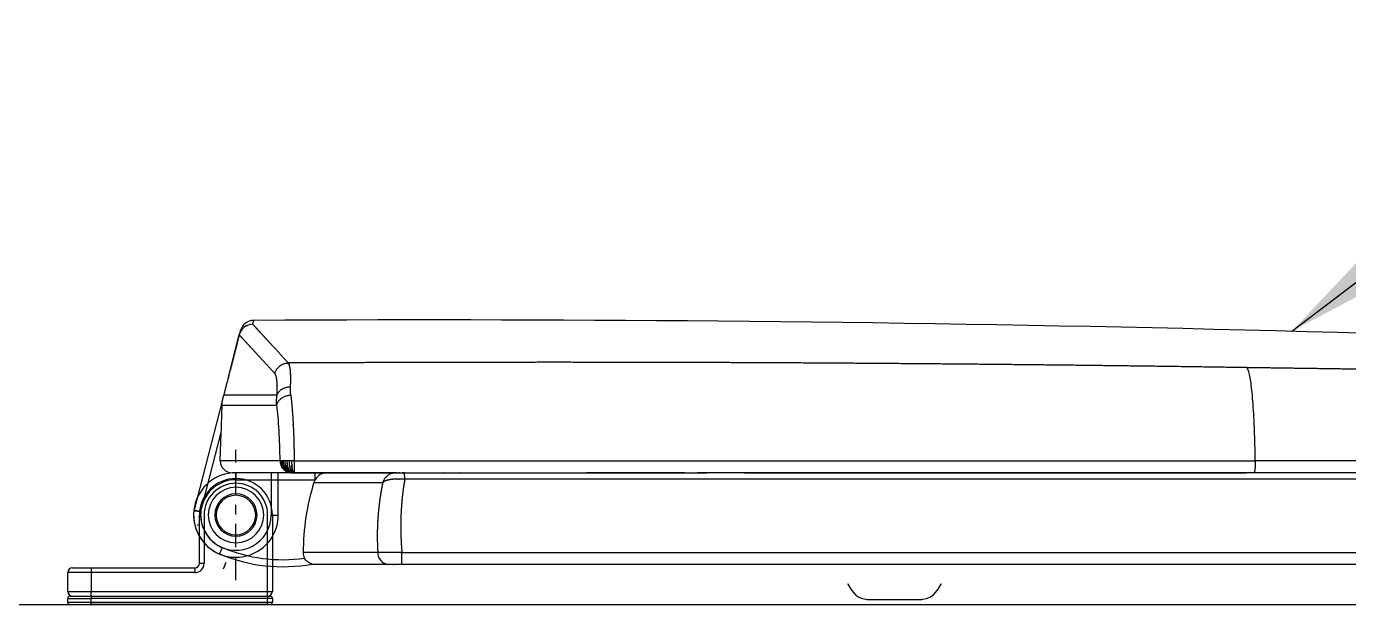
# Model space of a CAD drawing. Extents: x 60782 to 63207, y 58098 to 61529.
# Drawn here: x 61572.1 to 61853.2, y 59417 to 59540 of the extents above; entities that cross this region are included whole.
import ezdxf

# ---------------------------------------------------------------- set-up
doc = ezdxf.new("R2010")
doc.units = 0
doc.header["$MEASUREMENT"] = 0
doc.linetypes.add('BORDER', pattern=[18, 5, -2, 5, -2, 2, -2])
doc.layers.get('0').update_dxf_attribs({"linetype": 'CONTINUOUS'})
for name, color, linetype in [('1', 7, 'CONTINUOUS'), ('11', 7, 'CONTINUOUS'), ('Dim', 4, 'CONTINUOUS'), ('Make2D$보임$선', 18, 'CONTINUOUS'), ('Make2D$보임$접선', 18, 'CONTINUOUS')]:
    doc.layers.add(name, color=color, linetype=linetype)
doc.styles.add('h', font='', dxfattribs={"height": 30})
doc.styles.get('h').set_extended_font_data('Haansoft Batang')
doc.dimstyles.new('SERIM', dxfattribs={"dimscale": 10, "dimtxt": 3, "dimasz": 2, "dimexe": 1, "dimexo": 1.5, "dimgap": 1, "dimtad": 1, "dimtoh": 1, "dimdec": 0, "dimdsep": 46, "dimtxsty": 'h', "dimcen": -0.3, "dimclrt": 2, "dimadec": 0, "dimazin": 0, "dimtfac": 1, "dimtdec": 0, "dimtmove": 1, "dimatfit": 3, "dimfxl": 0, "dimtolj": 1, "dimtzin": 0, "dimarcsym": 0})

msp = doc.modelspace()

# ---------------------------------------------------------------- linework, layer by layer
at = {"color": 0, "ltscale": 50}
for points in [[(61746.7, 59421.5), (61746.78, 59421.35), (61747.39, 59420.31), (61747.96, 59419.54)], [(61746.7, 59421.5), (61746.78, 59421.35), (61747.39, 59420.31), (61747.96, 59419.54)], [(61765.41, 59419.54), (61765.98, 59420.31), (61766.59, 59421.35), (61766.66, 59421.5)], [(61765.41, 59419.54), (61765.98, 59420.31), (61766.59, 59421.35), (61766.66, 59421.5)], [(61747.95, 59419.56), (61748.48, 59419.02), (61749.13, 59418.58), (61749.86, 59418.28), (61750.62, 59418.12)], [(61747.95, 59419.56), (61748.48, 59419.02), (61749.13, 59418.58), (61749.86, 59418.28), (61750.62, 59418.12)], [(61750.62, 59418.12), (61750.85, 59418.11), (61751.27, 59418.11), (61751.85, 59418.1)], [(61750.62, 59418.12), (61750.85, 59418.11), (61751.27, 59418.11), (61751.85, 59418.1)], [(61761.52, 59418.1), (61762.1, 59418.11), (61762.52, 59418.11), (61762.75, 59418.12)], [(61761.52, 59418.1), (61762.1, 59418.11), (61762.52, 59418.11), (61762.75, 59418.12)], [(61762.75, 59418.12), (61763.51, 59418.28), (61764.23, 59418.58), (61764.88, 59419.02), (61765.42, 59419.56)], [(61762.75, 59418.12), (61763.51, 59418.28), (61764.23, 59418.58), (61764.88, 59419.02), (61765.42, 59419.56)]]:
    msp.add_lwpolyline(points, dxfattribs=at)
for points in [[(61751.03, 59418.1), (61751.03, 59418.1), (61751.32, 59418.1), (61751.85, 59418.1)], [(61751.03, 59418.1), (61751.03, 59418.1), (61751.32, 59418.1), (61751.85, 59418.1)], [(61751.85, 59418.1), (61752.35, 59418.1), (61753.12, 59418.1), (61754.11, 59418.1)], [(61751.85, 59418.1), (61752.35, 59418.1), (61753.12, 59418.1), (61754.11, 59418.1)], [(61754.11, 59418.1), (61754.29, 59418.1), (61754.52, 59418.1), (61754.77, 59418.1)], [(61754.11, 59418.1), (61754.29, 59418.1), (61754.52, 59418.1), (61754.77, 59418.1)], [(61754.77, 59418.1), (61755, 59418.1), (61755.59, 59418.1), (61756.32, 59418.1), (61756.68, 59418.1)], [(61754.77, 59418.1), (61755, 59418.1), (61755.59, 59418.1), (61756.32, 59418.1), (61756.68, 59418.1)], [(61756.68, 59418.1), (61757.05, 59418.1), (61757.78, 59418.1), (61758.37, 59418.1), (61758.6, 59418.1)], [(61756.68, 59418.1), (61757.05, 59418.1), (61757.78, 59418.1), (61758.37, 59418.1), (61758.6, 59418.1)], [(61758.6, 59418.1), (61758.85, 59418.1), (61759.07, 59418.1), (61759.26, 59418.1)], [(61758.6, 59418.1), (61758.85, 59418.1), (61759.07, 59418.1), (61759.26, 59418.1)], [(61759.26, 59418.1), (61760.25, 59418.1), (61761.02, 59418.1), (61761.52, 59418.1)], [(61759.26, 59418.1), (61760.25, 59418.1), (61761.02, 59418.1), (61761.52, 59418.1)]]:
    msp.add_open_spline(points, degree=3, dxfattribs=at)
at = {"layer": '1', "color": 7, "linetype": 'BORDER'}
msp.add_line((61616.68, 59422.19), (61616.68, 59449.92), dxfattribs=at)
msp.add_line((61616.68, 59422.19), (61616.68, 59449.92), dxfattribs=at)
at = {"layer": '1', "color": 7}
for p, q in [((61608.93, 59425.8), (61608.93, 59436.05)), ((61609.93, 59436.05), (61609.93, 59425.8)), ((61623.43, 59419.8), (61623.43, 59436.05)), ((61624.43, 59436.05), (61624.43, 59419.8)), ((61580.93, 59419.8), (61580.93, 59423.8)), ((61585.93, 59423.8), (61580.93, 59423.8)), ((61581.93, 59424.8), (61585.93, 59424.8)), ((61585.93, 59424.8), (61585.93, 59423.8)), ((61585.93, 59424.8), (61607.93, 59424.8)), ((61607.93, 59423.8), (61585.93, 59423.8)), ((61585.93, 59423.8), (61585.93, 59419.8)), ((61607.93, 59424.8), (61607.93, 59423.8)), ((61608.93, 59425.8), (61609.93, 59425.8)), ((61580.93, 59419.8), (61585.93, 59419.8)), ((61580.93, 59417.5), (61580.93, 59418.3)), ((61580.93, 59418.3), (61585.93, 59418.3)), ((61580.93, 59417.5), (61585.93, 59417.5)), ((61581.43, 59418.8), (61585.93, 59418.8)), ((61585.93, 59419.8), (61623.43, 59419.8)), ((61585.93, 59418.8), (61585.93, 59419.8)), ((61585.93, 59418.8), (61623.43, 59418.8)), ((61585.93, 59418.8), (61585.93, 59418.3)), ((61585.93, 59417.5), (61585.93, 59418.3)), ((61623.43, 59418.3), (61585.93, 59418.3)), ((61585.93, 59417), (61585.93, 59417.5)), ((61585.93, 59417.5), (61623.43, 59417.5)), ((61623.43, 59419.8), (61624.43, 59419.8)), ((61623.43, 59418.8), (61623.43, 59419.8)), ((61623.43, 59418.8), (61623.43, 59418.3)), ((61623.43, 59418.8), (61623.93, 59418.8)), ((61623.43, 59417.5), (61623.43, 59418.3)), ((61624.43, 59418.3), (61623.43, 59418.3)), ((61623.43, 59417), (61623.43, 59417.5)), ((61623.43, 59417.5), (61624.43, 59417.5)), ((61624.43, 59418.3), (61624.43, 59417.5)), ((61581.43, 59417), (61585.93, 59417)), ((61623.93, 59417), (61585.93, 59417)), ((61616.68, 59417), (61620.64, 59417.02))]:
    msp.add_line(p, q, dxfattribs=at)
for centre, radius, start, end in [((61616.68, 59436.05), 7.75, 0, 180), ((61616.68, 59436.05), 6.75, 0, 180), ((61581.93, 59423.8), 1, 90, 180), ((61607.93, 59425.8), 1, 270, 0), ((61607.93, 59425.8), 2, 270, 0), ((61581.93, 59419.8), 1, 180, 270), ((61581.43, 59418.3), 0.5, 90, 180), ((61581.43, 59417.5), 0.5, 180, 270), ((61623.43, 59419.8), 1, 270, 0), ((61623.93, 59418.3), 0.5, 0, 90), ((61623.93, 59417.5), 0.5, 270, 0)]:
    msp.add_arc(centre, radius, start, end, dxfattribs=at)
at = {"layer": '11', "color": 7}
msp.add_open_spline([(61546.77, 59417), (61565.9, 59417), (61585.02, 59417), (61617.52, 59417), (61630.89, 59417), (61657.62, 59417), (61670.99, 59417), (61711.06, 59417), (61737.74, 59417), (61777.72, 59417), (61791.04, 59417), (61817.65, 59417), (61830.93, 59417), (61857.46, 59417), (61870.71, 59417), (61896.93, 59417), (61909.89, 59417), (61935.5, 59417), (61948.16, 59417), (61973.21, 59417), (61985.48, 59417), (62008.81, 59417), (62020, 59417), (62034.63, 59417), (62039.16, 59417), (62047.56, 59417), (62051.45, 59417), (62061.85, 59417), (62067.18, 59417), (62074.54, 59417), (62076.42, 59417), (62076.54, 59417)], degree=3, knots=[0.0355851, 0.0355851, 0.0355851, 0.0355851, 0.1250156, 0.1250156, 0.1875235, 0.1875235, 0.2500313, 0.2500313, 0.3750469, 0.3750469, 0.4375548, 0.4375548, 0.5000626, 0.5000626, 0.5625704, 0.5625704, 0.6250782, 0.6250782, 0.687586, 0.687586, 0.7500939, 0.7500939, 0.8126017, 0.8126017, 0.8438556, 0.8438556, 0.8751095, 0.8751095, 0.9376173, 0.9376173, 1, 1, 1, 1], dxfattribs=at)
at = {"layer": 'Dim', "color": 7}
msp.add_line((61596.93, 59424.8), (61607.93, 59424.8), dxfattribs=at)
at = {"layer": 'Dim', "color": 0}
msp.add_line((61616.45, 59417), (61616.47, 59417), dxfattribs=at)
at = {"layer": 'Make2D$보임$선', "color": 7}
for p, q in [((61615.08, 59465.41), (61617.39, 59474.38)), ((61617.41, 59474.44), (61617.46, 59474.62)), ((61617.47, 59474.66), (61617.46, 59474.62)), ((61617.48, 59474.7), (61617.47, 59474.66)), ((61617.47, 59474.66), (61617.47, 59474.66)), ((61617.49, 59474.74), (61617.48, 59474.71)), ((61617.48, 59474.7), (61617.48, 59474.71)), ((61617.5, 59474.78), (61617.49, 59474.75)), ((61617.49, 59474.74), (61617.49, 59474.75)), ((61617.51, 59474.82), (61617.5, 59474.78)), ((61617.5, 59474.78), (61617.5, 59474.78)), ((61617.52, 59474.85), (61617.51, 59474.82)), ((61617.51, 59474.82), (61617.51, 59474.82)), ((61617.52, 59474.88), (61617.53, 59474.89)), ((61617.52, 59474.88), (61617.52, 59474.85)), ((61617.52, 59474.85), (61617.52, 59474.85)), ((61617.54, 59474.95), (61617.53, 59474.92)), ((61617.53, 59474.92), (61617.53, 59474.89)), ((61617.53, 59474.92), (61617.53, 59474.92)), ((61617.55, 59474.97), (61617.54, 59474.95)), ((61617.54, 59474.95), (61617.54, 59474.95)), ((61617.55, 59475), (61617.55, 59474.98)), ((61617.55, 59475), (61617.56, 59475)), ((61617.55, 59474.97), (61617.55, 59474.98)), ((61617.57, 59475.05), (61617.56, 59475.03)), ((61617.56, 59475.02), (61617.56, 59475.03)), ((61617.56, 59475.02), (61617.56, 59475)), ((61617.58, 59475.09), (61617.57, 59475.07)), ((61617.57, 59475.07), (61617.57, 59475.05)), ((61617.57, 59475.07), (61617.57, 59475.07)), ((61617.57, 59475.05), (61617.57, 59475.05)), ((61617.59, 59475.13), (61617.58, 59475.11)), ((61617.58, 59475.11), (61617.58, 59475.09)), ((61617.58, 59475.11), (61617.58, 59475.11)), ((61617.58, 59475.09), (61617.58, 59475.09)), ((61617.6, 59475.16), (61617.59, 59475.14)), ((61617.59, 59475.14), (61617.59, 59475.13)), ((61617.59, 59475.14), (61617.59, 59475.14)), ((61617.59, 59475.13), (61617.59, 59475.13)), ((61617.6, 59475.16), (61617.61, 59475.21)), ((61617.6, 59475.16), (61617.6, 59475.16)), ((61617.6, 59475.16), (61617.6, 59475.16)), ((61613.81, 59460.52), (61607.77, 59437.15)), ((61613.81, 59460.53), (61614.02, 59461.34)), ((61613.36, 59447.55), (61613.57, 59453.59)), ((61626.07, 59447.55), (61613.36, 59447.55)), ((61626.19, 59447.55), (61626.07, 59447.55)), ((61626.19, 59447.55), (61626.19, 59447.55)), ((61626.41, 59447.55), (61626.19, 59447.55)), ((61626.41, 59447.55), (61626.41, 59447.55)), ((61626.7, 59447.55), (61626.41, 59447.55)), ((61626.7, 59447.55), (61626.7, 59447.55)), ((61627.07, 59447.55), (61626.7, 59447.55)), ((61627.07, 59447.55), (61627.07, 59447.55)), ((61627.51, 59447.55), (61627.07, 59447.55)), ((61627.51, 59447.55), (61627.51, 59447.55)), ((61627.51, 59447.55), (61627.51, 59447.55)), ((61628, 59447.55), (61627.51, 59447.55)), ((61628.52, 59447.55), (61628, 59447.55)), ((61629.06, 59447.55), (61628.52, 59447.55)), ((61629.06, 59447.55), (61833.38, 59447.55)), ((61948.61, 59447.55), (61833.38, 59447.55)), ((61628.48, 59445.05), (61615.86, 59445.05)), ((61633.51, 59445.05), (61616.68, 59445.05)), ((61625.68, 59436.05), (61625.68, 59445.05)), ((61628.33, 59445.23), (61628.34, 59445.23)), ((61628.67, 59445.05), (61628.68, 59445.05)), ((61628.7, 59445.05), (61628.68, 59445.05)), ((61628.74, 59445.05), (61628.78, 59445.05)), ((61628.81, 59445.05), (61628.86, 59445.05)), ((61628.89, 59445.05), (61628.95, 59445.05)), ((61628.95, 59445.05), (61628.94, 59445.05)), ((61628.96, 59445.05), (61628.99, 59445.05)), ((61628.96, 59445.05), (61628.96, 59445.05)), ((61629.04, 59445.05), (61628.99, 59445.05)), ((61629.04, 59445.05), (61632.23, 59445.05)), ((61632.23, 59445.05), (61633.83, 59445.05)), ((61632.23, 59445.05), (61632.23, 59445.05)), ((61635.11, 59445.05), (61633.51, 59445.05)), ((61633.83, 59445.05), (61635.43, 59445.05)), ((61633.83, 59445.05), (61633.83, 59445.05)), ((61635.13, 59445.05), (61635.11, 59445.05)), ((61636.05, 59445.05), (61635.13, 59445.05)), ((61635.43, 59445.05), (61637.02, 59445.05)), ((61635.43, 59445.05), (61635.43, 59445.05)), ((61650.65, 59445.05), (61636.12, 59445.05)), ((61637.03, 59445.05), (61637.02, 59445.05)), ((61637.03, 59445.05), (61638.62, 59445.05)), ((61638.62, 59445.05), (61640.22, 59445.05)), ((61638.62, 59445.05), (61638.62, 59445.05)), ((61640.22, 59445.05), (61641.81, 59445.05)), ((61640.22, 59445.05), (61640.22, 59445.05)), ((61641.82, 59445.05), (61641.81, 59445.05)), ((61641.82, 59445.05), (61643.41, 59445.05)), ((61643.42, 59445.05), (61643.41, 59445.05)), ((61643.42, 59445.05), (61645.01, 59445.05)), ((61645.01, 59445.05), (61646.61, 59445.05)), ((61645.01, 59445.05), (61645.01, 59445.05)), ((61646.61, 59445.05), (61648.2, 59445.05)), ((61646.61, 59445.05), (61646.61, 59445.05)), ((61648.21, 59445.05), (61648.2, 59445.05)), ((61648.21, 59445.05), (61649.8, 59445.05)), ((61649.81, 59445.05), (61649.8, 59445.05)), ((61649.81, 59445.05), (61651.4, 59445.05)), ((61650.73, 59445.05), (61650.7, 59445.05)), ((61650.73, 59445.05), (61650.92, 59445.05)), ((61650.98, 59445.05), (61650.92, 59445.05)), ((61650.98, 59445.05), (61651.31, 59445.05)), ((61651.44, 59445.05), (61651.31, 59445.05)), ((61651.4, 59445.05), (61652.99, 59445.05)), ((61651.4, 59445.05), (61651.4, 59445.05)), ((61651.44, 59445.05), (61651.46, 59445.05)), ((61651.49, 59445.05), (61651.46, 59445.05)), ((61651.49, 59445.05), (61652.01, 59445.05)), ((61652.52, 59445.05), (61652.01, 59445.05)), ((61652.52, 59445.05), (61714.78, 59445.05)), ((61653, 59445.05), (61652.99, 59445.05)), ((61653, 59445.05), (61654.59, 59445.05)), ((61654.6, 59445.05), (61654.59, 59445.05)), ((61654.6, 59445.05), (61656.19, 59445.05)), ((61656.2, 59445.05), (61656.19, 59445.05)), ((61656.2, 59445.05), (61657.78, 59445.05)), ((61657.79, 59445.05), (61657.78, 59445.05)), ((61657.79, 59445.05), (61659.38, 59445.05)), ((61659.39, 59445.05), (61659.38, 59445.05)), ((61659.39, 59445.05), (61660.98, 59445.05)), ((61660.99, 59445.05), (61660.98, 59445.05)), ((61660.99, 59445.05), (61662.57, 59445.05)), ((61662.58, 59445.05), (61662.57, 59445.05)), ((61662.58, 59445.05), (61664.17, 59445.05)), ((61664.18, 59445.05), (61664.17, 59445.05)), ((61664.18, 59445.05), (61665.77, 59445.05)), ((61665.78, 59445.05), (61665.77, 59445.05)), ((61665.78, 59445.05), (61681.73, 59445.05)), ((61681.74, 59445.05), (61681.73, 59445.05)), ((61681.74, 59445.05), (61683.33, 59445.05)), ((61683.34, 59445.05), (61683.33, 59445.05)), ((61683.34, 59445.05), (61684.93, 59445.05)), ((61684.93, 59445.05), (61686.52, 59445.05)), ((61684.93, 59445.05), (61684.93, 59445.05)), ((61686.53, 59445.05), (61686.52, 59445.05)), ((61686.53, 59445.05), (61688.12, 59445.05)), ((61688.13, 59445.05), (61688.12, 59445.05)), ((61688.13, 59445.05), (61689.72, 59445.05)), ((61689.72, 59445.05), (61691.31, 59445.05)), ((61689.72, 59445.05), (61689.72, 59445.05)), ((61712.06, 59445.05), (61691.31, 59445.05)), ((61712.06, 59445.05), (61716.81, 59445.05)), ((62066.99, 59445.05), (61714.78, 59445.05)), ((61724.82, 59445.05), (61716.81, 59445.05)), ((61724.82, 59445.05), (61726.38, 59445.05)), ((61726.42, 59445.05), (61726.38, 59445.05)), ((61726.42, 59445.05), (61727.98, 59445.05)), ((61728.02, 59445.05), (61727.98, 59445.05)), ((61728.02, 59445.05), (61729.57, 59445.05)), ((61729.61, 59445.05), (61729.57, 59445.05)), ((61729.61, 59445.05), (61731.16, 59445.05)), ((61731.2, 59445.05), (61731.16, 59445.05)), ((61731.2, 59445.05), (61732.76, 59445.05)), ((61732.8, 59445.05), (61732.76, 59445.05)), ((61732.8, 59445.05), (61734.35, 59445.05)), ((61734.4, 59445.05), (61734.35, 59445.05)), ((61734.4, 59445.05), (61735.95, 59445.05)), ((61735.99, 59445.05), (61735.95, 59445.05)), ((61735.99, 59445.05), (61737.54, 59445.05)), ((61737.59, 59445.05), (61737.54, 59445.05)), ((61737.59, 59445.05), (61739.14, 59445.05)), ((61739.18, 59445.05), (61739.14, 59445.05)), ((61739.18, 59445.05), (61740.73, 59445.05)), ((61740.78, 59445.05), (61740.73, 59445.05)), ((61740.78, 59445.05), (61742.33, 59445.05)), ((61742.37, 59445.05), (61742.33, 59445.05)), ((61742.37, 59445.05), (61743.92, 59445.05)), ((61743.97, 59445.05), (61743.92, 59445.05)), ((61743.97, 59445.05), (61745.51, 59445.05)), ((61745.56, 59445.05), (61745.51, 59445.05)), ((61745.56, 59445.05), (61747.11, 59445.05)), ((61747.15, 59445.05), (61747.11, 59445.05)), ((61747.15, 59445.05), (61748.7, 59445.05)), ((61748.75, 59445.05), (61748.7, 59445.05)), ((61748.75, 59445.05), (61750.3, 59445.05)), ((61750.34, 59445.05), (61750.3, 59445.05)), ((61750.34, 59445.05), (61751.89, 59445.05)), ((61751.94, 59445.05), (61751.89, 59445.05)), ((61751.94, 59445.05), (61753.48, 59445.05)), ((61753.53, 59445.05), (61753.48, 59445.05)), ((61753.53, 59445.05), (61755.08, 59445.05)), ((61755.13, 59445.05), (61755.08, 59445.05)), ((61755.13, 59445.05), (61756.67, 59445.05)), ((61756.72, 59445.05), (61756.67, 59445.05)), ((61756.72, 59445.05), (61758.27, 59445.05)), ((61758.31, 59445.05), (61758.27, 59445.05)), ((61758.31, 59445.05), (61759.86, 59445.05)), ((61759.91, 59445.05), (61759.86, 59445.05)), ((61759.91, 59445.05), (61761.45, 59445.05)), ((61761.5, 59445.05), (61761.45, 59445.05)), ((61761.5, 59445.05), (61763.05, 59445.05)), ((61763.1, 59445.05), (61763.05, 59445.05)), ((61763.1, 59445.05), (61764.64, 59445.05)), ((61764.69, 59445.05), (61764.64, 59445.05)), ((61764.69, 59445.05), (61766.23, 59445.05)), ((61766.28, 59445.05), (61766.23, 59445.05)), ((61766.28, 59445.05), (61767.83, 59445.05)), ((61767.88, 59445.05), (61767.83, 59445.05)), ((61767.88, 59445.05), (61769.42, 59445.05)), ((61769.47, 59445.05), (61769.42, 59445.05)), ((61769.47, 59445.05), (61771.01, 59445.05)), ((61771.06, 59445.05), (61771.01, 59445.05)), ((61771.06, 59445.05), (61772.61, 59445.05)), ((61772.66, 59445.05), (61772.61, 59445.05)), ((61772.66, 59445.05), (61774.2, 59445.05)), ((61774.25, 59445.05), (61774.2, 59445.05)), ((61774.25, 59445.05), (61775.8, 59445.05)), ((61775.84, 59445.05), (61775.8, 59445.05)), ((61775.84, 59445.05), (61777.39, 59445.05)), ((61777.44, 59445.05), (61777.39, 59445.05)), ((61777.44, 59445.05), (61778.98, 59445.05)), ((61779.03, 59445.05), (61778.98, 59445.05)), ((61779.03, 59445.05), (61780.58, 59445.05)), ((61780.62, 59445.05), (61780.58, 59445.05)), ((61780.62, 59445.05), (61782.17, 59445.05)), ((61782.22, 59445.05), (61782.17, 59445.05)), ((61782.22, 59445.05), (61783.76, 59445.05)), ((61783.81, 59445.05), (61783.76, 59445.05)), ((61783.81, 59445.05), (61785.35, 59445.05)), ((61785.4, 59445.05), (61785.35, 59445.05)), ((61785.4, 59445.05), (61786.95, 59445.05)), ((61787, 59445.05), (61786.95, 59445.05)), ((61787, 59445.05), (61788.54, 59445.05)), ((61788.59, 59445.05), (61788.54, 59445.05)), ((61788.59, 59445.05), (61790.13, 59445.05)), ((61790.18, 59445.05), (61790.13, 59445.05)), ((61790.18, 59445.05), (61791.72, 59445.05)), ((61791.77, 59445.05), (61791.72, 59445.05)), ((61791.77, 59445.05), (61793.32, 59445.05)), ((61793.37, 59445.05), (61793.32, 59445.05)), ((61793.37, 59445.05), (61794.91, 59445.05)), ((61794.96, 59445.05), (61794.91, 59445.05)), ((61794.96, 59445.05), (61796.5, 59445.05)), ((61796.55, 59445.05), (61796.5, 59445.05)), ((61796.55, 59445.05), (61798.09, 59445.05)), ((61798.14, 59445.05), (61798.09, 59445.05)), ((61798.14, 59445.05), (61799.69, 59445.05)), ((61799.73, 59445.05), (61799.69, 59445.05)), ((61799.73, 59445.05), (61801.28, 59445.05)), ((61801.33, 59445.05), (61801.28, 59445.05)), ((61801.33, 59445.05), (61802.87, 59445.05)), ((61802.92, 59445.05), (61802.87, 59445.05)), ((61802.92, 59445.05), (61804.46, 59445.05)), ((61804.51, 59445.05), (61804.46, 59445.05)), ((61804.51, 59445.05), (61806.05, 59445.05)), ((61806.1, 59445.05), (61806.05, 59445.05)), ((61806.1, 59445.05), (61807.65, 59445.05)), ((61807.69, 59445.05), (61807.65, 59445.05)), ((61807.69, 59445.05), (61809.24, 59445.05)), ((61809.29, 59445.05), (61809.24, 59445.05)), ((61809.29, 59445.05), (61810.83, 59445.05)), ((61810.88, 59445.05), (61810.83, 59445.05)), ((61810.88, 59445.05), (61812.42, 59445.05)), ((61812.47, 59445.05), (61812.42, 59445.05)), ((61812.47, 59445.05), (61814.01, 59445.05)), ((61814.05, 59445.05), (61814.01, 59445.05)), ((61814.05, 59445.05), (61815.6, 59445.05)), ((61815.64, 59445.05), (61815.6, 59445.05)), ((61815.64, 59445.05), (61817.2, 59445.05)), ((61817.24, 59445.05), (61817.2, 59445.05)), ((61817.24, 59445.05), (61818.79, 59445.05)), ((61818.83, 59445.05), (61818.79, 59445.05)), ((61818.83, 59445.05), (61820.38, 59445.05)), ((61820.42, 59445.05), (61820.38, 59445.05)), ((61820.42, 59445.05), (61821.97, 59445.05)), ((61822.01, 59445.05), (61821.97, 59445.05)), ((61822.01, 59445.05), (61823.56, 59445.05)), ((61823.6, 59445.05), (61823.56, 59445.05)), ((61823.6, 59445.05), (61825.15, 59445.05)), ((61825.2, 59445.05), (61825.15, 59445.05)), ((61825.2, 59445.05), (61826.74, 59445.05)), ((61826.79, 59445.05), (61826.74, 59445.05)), ((61826.79, 59445.05), (61828.33, 59445.05)), ((61828.38, 59445.05), (61828.33, 59445.05)), ((61828.38, 59445.05), (61829.93, 59445.05)), ((61829.97, 59445.05), (61829.93, 59445.05)), ((61829.97, 59445.05), (61831.52, 59445.05)), ((61833.15, 59445.05), (61831.52, 59445.05)), ((61834.94, 59445.05), (61833.16, 59445.05)), ((61834.98, 59445.05), (61834.94, 59445.05)), ((61835.86, 59445.05), (61834.98, 59445.05)), ((61835.9, 59445.05), (61835.86, 59445.05)), ((61836.78, 59445.05), (61835.9, 59445.05)), ((61836.81, 59445.05), (61836.78, 59445.05)), ((61837.69, 59445.05), (61836.81, 59445.05)), ((61837.73, 59445.05), (61837.69, 59445.05)), ((61838.61, 59445.05), (61837.73, 59445.05)), ((61838.64, 59445.05), (61838.61, 59445.05)), ((61839.53, 59445.05), (61838.64, 59445.05)), ((61839.56, 59445.05), (61839.53, 59445.05)), ((61840.44, 59445.05), (61839.56, 59445.05)), ((61840.47, 59445.05), (61840.44, 59445.05)), ((61841.36, 59445.05), (61840.47, 59445.05)), ((61841.39, 59445.05), (61841.36, 59445.05)), ((61842.27, 59445.05), (61841.39, 59445.05)), ((61842.3, 59445.05), (61842.27, 59445.05)), ((61843.19, 59445.05), (61842.3, 59445.05)), ((61843.22, 59445.05), (61843.19, 59445.05)), ((61844.1, 59445.05), (61843.22, 59445.05)), ((61844.13, 59445.05), (61844.1, 59445.05)), ((61845.02, 59445.05), (61844.13, 59445.05)), ((61845.05, 59445.05), (61845.02, 59445.05)), ((61845.93, 59445.05), (61845.05, 59445.05)), ((61845.96, 59445.05), (61845.93, 59445.05)), ((61846.84, 59445.05), (61845.96, 59445.05)), ((61846.87, 59445.05), (61846.84, 59445.05)), ((61847.76, 59445.05), (61846.87, 59445.05)), ((61847.79, 59445.05), (61847.76, 59445.05)), ((61848.67, 59445.05), (61847.79, 59445.05)), ((61848.7, 59445.05), (61848.67, 59445.05)), ((61849.58, 59445.05), (61848.7, 59445.05)), ((61849.61, 59445.05), (61849.58, 59445.05)), ((61850.49, 59445.05), (61849.61, 59445.05)), ((61850.53, 59445.05), (61850.49, 59445.05)), ((61851.4, 59445.05), (61850.53, 59445.05)), ((61851.44, 59445.05), (61851.4, 59445.05)), ((61852.31, 59445.05), (61851.44, 59445.05)), ((61852.35, 59445.05), (61852.31, 59445.05)), ((61853.23, 59445.05), (61852.35, 59445.05)), ((61651.96, 59428.05), (61646.84, 59428.05)), ((61651.97, 59428.05), (61651.96, 59428.05)), ((61651.97, 59428.05), (62057.32, 59428.05)), ((61649.23, 59425.55), (61632.58, 59425.55)), ((61650.1, 59425.55), (61649.29, 59425.55)), ((61651.92, 59425.55), (61650.24, 59425.55)), ((62055.18, 59425.55), (61651.92, 59425.55))]:
    msp.add_line(p, q, dxfattribs=at)
for centre, radius, start, end in [((61620.3, 59473.62), 3, 90.3387, 165.4135), ((61620.51, 59474.46), 3, 90.3003, 165.5), ((61657.18, 52477.55), 7000, 86.850809, 90.300263), ((61617.41, 59474.38), 0.0154, 165.4229, 194.6718), ((61620.3, 59473.62), 3, 165.4481, 165.4842), ((61615.86, 59447.55), 2.5, 180.0233, 270.0233), ((61628.81, 59447.55), 2.62, 179.9744, 200.5533), ((61628.81, 59447.55), 2.62, 179.9743, 200.546), ((61628.72, 59447.51), 2.52, 200.4893, 223.3849), ((61629.2, 59447.55), 2.8, 179.9463, 199.1572), ((61629.21, 59447.55), 2.8, 179.9458, 199.1331), ((61628.98, 59447.46), 2.55, 199.001, 221.1158), ((61628.97, 59447.46), 2.55, 199.0263, 221.1554), ((61629.81, 59447.55), 3.1, 179.9169, 197.153), ((61629.82, 59447.55), 3.11, 179.9166, 197.127), ((61628.61, 59447.41), 2.36, 223.3559, 247.2273), ((61628.61, 59447.42), 2.38, 223.4417, 244.3217), ((61628.71, 59447.23), 2.2, 221.0733, 245.5139), ((61628.73, 59447.26), 2.23, 221.2255, 240.978), ((61630.7, 59447.55), 3.63, 179.8961, 194.5771), ((61630.72, 59447.55), 3.64, 179.8959, 194.5411), ((61632.11, 59447.54), 4.6, 179.8925, 191.4266), ((61632.13, 59447.54), 4.61, 179.8926, 191.3982), ((61634.67, 59447.54), 6.67, 179.9112, 187.8411), ((61634.68, 59447.54), 6.68, 179.9113, 187.8321), ((61633.09, 59447.33), 5.08, 187.8705, 193.6279), ((61641.86, 59447.54), 13.34, 179.9508, 183.9073), ((61641.89, 59447.54), 13.37, 179.9509, 183.8968), ((61616.68, 59436.05), 9, 90, 247.3801), ((61628.57, 59447.32), 2.26, 247.2878, 269.6009), ((61628.61, 59447.02), 1.97, 245.6396, 269.8698), ((61628.63, 59447.09), 2.04, 245.8581, 250.5698), ((61628.71, 59446.75), 1.7, 243.3035, 250.1045), ((61628.68, 59446.65), 1.6, 242.8983, 269.78), ((61628.78, 59446.33), 1.29, 239.1189, 252.5201), ((61628.87, 59445.92), 0.88, 232.1343, 252.5113), ((61629.01, 59445.62), 0.595, 220.815, 241.5758), ((61680.88, 59428.05), 49.9, 162.6349, 179.9994), ((61636.11, 59442.05), 3, 149.9467, 162.6348), ((61636.12, 59442.05), 3.01, 89.9706, 149.9249), ((61616.68, 59436.05), 5.9, 90, 270), ((61616.68, 59436.05), 4.5, 0, 180), ((61616.68, 59436.05), 4.2, 90, 270), ((61616.68, 59436.05), 5.9, 270, 90), ((61616.68, 59436.05), 4.2, 270, 90), ((61609.22, 59436.77), 1.5, 165.5, 174.484), ((61616.68, 59436.05), 9, 174.484, 0), ((61616.68, 59436.05), 4.5, 180, 0), ((61626.68, 59460.05), 35, 247.3801, 280.1873), ((61633.47, 59428.05), 2.5, 180.0026, 208.3322), ((61653.31, 59411.95), 16.16, 94.7751, 94.7836)]:
    msp.add_arc(centre, radius, start, end, dxfattribs=at)
at = {"layer": 'Make2D$보임$선'}
msp.add_arc((61610.03, 59433.66), 1.5, 165.5, 174.484, dxfattribs=at)
at = {"layer": 'Make2D$보임$선', "color": 7}
for points, knots in [([(61617.4, 59474.37), (61617.12, 59473.3), (61616.84, 59472.23), (61616.56, 59471.16), (61616.42, 59470.61), (61616.28, 59470.06), (61616.14, 59469.51), (61616, 59468.96), (61615.85, 59468.41), (61615.71, 59467.86), (61615.57, 59467.31), (61615.43, 59466.76), (61615.28, 59466.21), (61615.14, 59465.66), (61615, 59465.11), (61614.86, 59464.56), (61614.79, 59464.29), (61614.71, 59464.01), (61614.64, 59463.74), (61614.57, 59463.46), (61614.5, 59463.19), (61614.43, 59462.91), (61614.36, 59462.64), (61614.29, 59462.36), (61614.22, 59462.09), (61614.18, 59461.95), (61614.14, 59461.81), (61614.11, 59461.68), (61614.1, 59461.64), (61614.09, 59461.61), (61614.08, 59461.58)], [0.0233432, 0.0233432, 0.0233432, 0.0233432, 0.02665861, 0.02665861, 0.02665861, 0.0283632, 0.0283632, 0.0283632, 0.03006779, 0.03006779, 0.03006779, 0.03177237, 0.03177237, 0.03177237, 0.03347696, 0.03347696, 0.03347696, 0.03432925, 0.03432925, 0.03432925, 0.03518155, 0.03518155, 0.03518155, 0.03603384, 0.03603384, 0.03603384, 0.03645999, 0.03645999, 0.03645999, 0.03656264, 0.03656264, 0.03656264, 0.03656264]), ([(61613.74, 59459.42), (61613.75, 59459.64), (61613.76, 59459.86), (61613.78, 59460.17), (61613.79, 59460.28), (61613.81, 59460.45), (61613.82, 59460.57), (61613.81, 59460.52)], [-0.015923695, -0.015923695, -0.015923695, -0.015923695, -0.015193615, -0.015193615, -0.014828533, -0.014828533, -0.014515373, -0.014515373, -0.014515373, -0.014515373]), ([(61613.57, 59453.59), (61613.6, 59454.57), (61613.63, 59455.55), (61613.69, 59457.4), (61613.73, 59458.6), (61613.74, 59459.42)], [-0.02942415, -0.02942415, -0.02942415, -0.02942415, -0.026255785, -0.026255785, -0.023463208, -0.023463208, -0.023463208, -0.023463208]), ([(61632.87, 59425.61), (61632.87, 59425.61), (61632.87, 59425.61), (61632.84, 59425.62), (61632.79, 59425.63), (61632.71, 59425.65), (61632.57, 59425.7), (61632.3, 59425.82), (61631.93, 59426.05), (61631.56, 59426.41), (61631.36, 59426.71), (61631.27, 59426.87)], [0, 0, 0, 0, 0.00404, 0.011503, 0.092192, 0.147313, 0.27346, 0.532845, 1.043733, 1.556275, 2.101426, 2.101426, 2.101426, 2.101426])]:
    msp.add_open_spline(points, degree=3, knots=knots, dxfattribs=at)
for points in [[(61614.08, 59461.58), (61614.06, 59461.49), (61614.04, 59461.41), (61614.02, 59461.34)], [(61650.1, 59425.55), (61650.12, 59425.55), (61650.14, 59425.55), (61650.16, 59425.55)], [(61650.16, 59425.55), (61650.19, 59425.55), (61650.22, 59425.55), (61650.24, 59425.55)]]:
    msp.add_open_spline(points, degree=3, dxfattribs=at)
for points, weights in [([(61626.84, 59446.63), (61626.99, 59446.15), (61627.28, 59445.78)], [0.890165042945, 0.853553390593, 0.853553390593]), ([(61627.28, 59445.78), (61626.99, 59446.15), (61626.84, 59446.63)], [0.853553390593, 0.853553390593, 0.890165042945]), ([(61626.89, 59445.78), (61626.87, 59445.81), (61626.84, 59445.83)], [0.853553390593, 0.853553390593, 0.85369640486]), ([(61627.19, 59446.63), (61627.32, 59446.15), (61627.56, 59445.78)], [0.890165042945, 0.853553390593, 0.853553390593]), ([(61627.56, 59445.78), (61627.32, 59446.15), (61627.19, 59446.63)], [0.853553390593, 0.853553390593, 0.890165042945]), ([(61627.28, 59445.78), (61627.57, 59445.42), (61627.95, 59445.23)], [0.853553390593, 0.853553390593, 0.890165042945]), ([(61627.94, 59445.23), (61627.57, 59445.42), (61627.28, 59445.78)], [0.890113845814, 0.853565680772, 0.853553394725]), ([(61627.56, 59445.78), (61627.81, 59445.42), (61628.13, 59445.23)], [0.853553390593, 0.853553390593, 0.890165042945]), ([(61628.12, 59445.23), (61627.8, 59445.42), (61627.56, 59445.78)], [0.890165042945, 0.853567115138, 0.853553395738]), ([(61627.89, 59445.79), (61627.7, 59446.15), (61627.6, 59446.63)], [0.853553398575, 0.853570485499, 0.890165042945]), ([(61627.61, 59446.63), (61627.7, 59446.15), (61627.89, 59445.78)], [0.890165042945, 0.853553390593, 0.853553390593]), ([(61627.89, 59445.78), (61628.08, 59445.42), (61628.33, 59445.23)], [0.853553390593, 0.853553390593, 0.890165042945]), ([(61628.33, 59445.23), (61628.08, 59445.42), (61627.89, 59445.78)], [0.890165042945, 0.853570421524, 0.853553398516]), ([(61628.06, 59446.63), (61628.13, 59446.15), (61628.26, 59445.78)], [0.890165042945, 0.853553390593, 0.853553390593]), ([(61628.26, 59445.79), (61628.25, 59445.81), (61628.24, 59445.83)], [0.853553395517, 0.853554229711, 0.85369640486]), ([(61628.26, 59445.78), (61628.39, 59445.42), (61628.56, 59445.23)], [0.853553390593, 0.853553390593, 0.890165042945]), ([(61628.56, 59445.23), (61628.39, 59445.42), (61628.26, 59445.78)], [0.890165042945, 0.853566852086, 0.853553395543]), ([(61628.55, 59446.63), (61628.59, 59446.15), (61628.65, 59445.78)], [0.890165042945, 0.853557698562, 0.8535533911]), ([(61628.65, 59445.78), (61628.58, 59446.15), (61628.55, 59446.63)], [0.853553390593, 0.853553390593, 0.890165042945]), ([(61628.65, 59445.78), (61628.72, 59445.42), (61628.8, 59445.23)], [0.853553390593, 0.853553390593, 0.890165042945]), ([(61628.8, 59445.23), (61628.71, 59445.42), (61628.65, 59445.78)], [0.890118322939, 0.853557823889, 0.853553391131]), ([(61627.8, 59445.23), (61627.77, 59445.24), (61627.75, 59445.25)], [0.890165042945, 0.887944698135, 0.885859008025]), ([(61628.13, 59445.23), (61628.42, 59445.05), (61628.74, 59445.05)], [0.890165042945, 0.926741170906, 0.999857936905]), ([(61628.34, 59445.23), (61628.56, 59445.05), (61628.81, 59445.05)], [0.890165042945, 0.926750817788, 0.999896508257]), ([(61628.56, 59445.23), (61628.72, 59445.05), (61628.89, 59445.05)], [0.890165042945, 0.926735222606, 0.999834156217]), ([(61628.61, 59445.05), (61628.6, 59445.05), (61628.58, 59445.06)], [0.988586685233, 0.985554171778, 0.982589761067]), ([(61628.8, 59445.23), (61628.88, 59445.05), (61628.96, 59445.05)], [0.890165042945, 0.926776695297, 1]), ([(61628.91, 59445.07), (61628.85, 59445.1), (61628.8, 59445.23)], [0.958834762722, 0.91567801136, 0.890211998164]), ([(61651.92, 59425.55), (61651.97, 59425.55), (61651.97, 59428.05)], [1, 0.707065322042, 1])]:
    msp.add_rational_spline(points, weights, degree=2, dxfattribs=at)
at = {"layer": 'Make2D$보임$접선', "color": 7}
for p, q in [((61625.4, 59461.58), (61614.08, 59461.58)), ((61613.74, 59459.42), (61625.37, 59459.42)), ((61609.22, 59436.77), (61613.57, 59453.59)), ((61616.68, 59445.05), (61616.68, 59443.55)), ((61616.68, 59443.55), (61633.51, 59443.55)), ((61624.18, 59445.05), (61624.18, 59436.05)), ((61633.25, 59442.95), (61647.89, 59442.95)), ((61633.51, 59443.55), (61633.51, 59445.05)), ((62069.53, 59443.66), (61652.57, 59443.66)), ((61607.77, 59437.15), (61609.22, 59436.77)), ((61607.73, 59436.92), (61609.22, 59436.77)), ((61624.18, 59436.05), (61625.68, 59436.05)), ((61613.22, 59427.75), (61613.8, 59429.13)), ((61646.84, 59428.05), (61630.97, 59428.05))]:
    msp.add_line(p, q, dxfattribs=at)
at = {"layer": 'Make2D$보임$접선'}
msp.add_line((61614.03, 59424.63), (61614.61, 59426.01), dxfattribs=at)
at = {"layer": 'Make2D$보임$접선', "color": 7}
for centre, radius, start, end in [((61620.3, 59473.63), 3, 90.2701, 165.4887), ((61620.3, 59476.63), 0.0199, 165.6738, 191.0807), ((61616.68, 59436.05), 7.5, 90, 247.3801), ((61616.68, 59436.05), 7.5, 174.484, 0), ((61626.68, 59460.05), 33.5, 247.3801, 277.8712)]:
    msp.add_arc(centre, radius, start, end, dxfattribs=at)
for points, knots in [([(61620.28, 59476.63), (61620.36, 59476.91), (61620.41, 59477.11), (61620.44, 59477.25), (61620.48, 59477.39), (61620.5, 59477.46), (61620.5, 59477.46)], [-0.04807769, -0.04807769, -0.04807769, -0.04807769, -0.02403885, -0.02403885, -0.02403885, -0.00012656, -0.00012656, -0.00012656, -0.00012656]), ([(61626.07, 59447.55), (61626.05, 59449.84), (61625.97, 59452.02), (61625.74, 59456.04), (61625.57, 59457.85), (61625.37, 59459.42)], [0, 0, 0, 0, 0.00712662, 0.00712662, 0.01426433, 0.01426433, 0.01426433, 0.01426433]), ([(61646.84, 59428.05), (61646.84, 59427.89), (61646.87, 59427.56), (61647.06, 59426.93), (61647.51, 59426.24), (61648.33, 59425.68), (61648.97, 59425.55), (61649.29, 59425.55)], [0, 0, 0, 0, 0.49073, 0.980727, 1.956245, 2.924308, 3.88709, 3.88709, 3.88709, 3.88709])]:
    msp.add_open_spline(points, degree=3, knots=knots, dxfattribs=at)
for points, weights, degree, knots in [([(61627.82, 59468.39), (61626.85, 59469.45), (61625.96, 59470.42), (61625.16, 59471.3), (61624.36, 59472.17), (61623.64, 59472.95), (61623.01, 59473.64), (61622.39, 59474.33), (61621.84, 59474.92), (61621.38, 59475.42), (61620.94, 59475.91), (61620.57, 59476.31), (61620.28, 59476.62)], [1, 1.00000000018, 1.00000000036, 1.00000000054, 1.00000000054, 1.00000000054, 1.00000000054, 1.00000000054, 1.00000000054, 1.00000000055, 1.00000000036, 1.00000000018, 1], 3, [-0.1116406, -0.1116406, -0.1116406, -0.1116406, -0.0835542, -0.0835542, -0.0835542, -0.0554678, -0.0554678, -0.0554678, -0.0273813, -0.0273813, -0.0273813, 0, 0, 0, 0]), ([(61624.95, 59466.16), (61623.98, 59467.22), (61623.09, 59468.19), (61622.29, 59469.06), (61621.48, 59469.93), (61620.77, 59470.71), (61620.14, 59471.4), (61619.51, 59472.08), (61618.96, 59472.68), (61618.5, 59473.18), (61618.05, 59473.66), (61617.68, 59474.06), (61617.4, 59474.38)], [1, 1.0000000003, 1.00000000059, 1.00000000089, 1.00000000089, 1.00000000089, 1.00000000089, 1.00000000089, 1.00000000089, 1.0000000009, 1.0000000006, 1.0000000003, 1], 3, [0, 0, 0, 0, 0.0280942, 0.0280942, 0.0280942, 0.0561883, 0.0561883, 0.0561883, 0.0842825, 0.0842825, 0.0842825, 0.1117065, 0.1117065, 0.1117065, 0.1117065]), ([(61831.62, 59467.4), (61818.82, 59467.6), (61806.03, 59467.76), (61793.23, 59467.92), (61780.43, 59468.05), (61767.63, 59468.18), (61754.82, 59468.27), (61742.01, 59468.37), (61729.2, 59468.43), (61716.38, 59468.49), (61703.56, 59468.51), (61690.74, 59468.54), (61677.92, 59468.53), (61665.09, 59468.53), (61652.26, 59468.49), (61640.04, 59468.45), (61627.82, 59468.39)], [1, 0.999999051119, 1, 0.999999087139, 1, 0.9999991174, 1, 0.99999914215, 1, 0.999999161599, 1, 0.999999175908, 1, 0.999999185195, 1, 0.999999264988, 1], 2, [0, 0, 0, 25.590555, 25.590555, 51.19148, 51.19148, 76.803091, 76.803091, 102.425668, 102.425668, 128.059458, 128.059458, 153.704677, 153.704677, 179.361515, 179.361515, 203.805123, 203.805123, 203.805123]), ([(61628.29, 59463.26), (61628.3, 59463.59), (61628.32, 59463.93), (61628.33, 59464.26), (61628.34, 59464.57), (61628.34, 59464.87), (61628.34, 59465.17), (61628.34, 59465.31), (61628.34, 59465.45), (61628.33, 59465.59), (61628.33, 59465.66), (61628.33, 59465.73), (61628.33, 59465.79), (61628.33, 59465.82), (61628.33, 59465.86), (61628.33, 59465.89), (61628.32, 59465.92), (61628.32, 59465.95), (61628.32, 59465.98), (61628.31, 59466.22), (61628.3, 59466.45), (61628.28, 59466.69), (61628.26, 59466.88), (61628.23, 59467.08), (61628.2, 59467.28), (61628.18, 59467.44), (61628.14, 59467.6), (61628.1, 59467.76), (61628.07, 59467.88), (61628.03, 59468.01), (61627.97, 59468.13), (61627.93, 59468.23), (61627.88, 59468.32), (61627.82, 59468.39)], [1, 0.999947340855, 0.999947340855, 1, 0.999921873597, 0.999921873597, 1, 0.999972542209, 0.999972542209, 1, 1, 1, 1, 1, 1, 1, 1, 1, 1, 0.999787534952, 0.999787534952, 1, 0.999604736693, 0.999604736693, 1, 0.999165743046, 0.999165743046, 1, 0.99794296038, 0.99794296038, 1, 1, 1, 1], 3, [0, 0, 0, 0, 1.00988, 1.00988, 1.00988, 1.919466, 1.919466, 1.919466, 2.336901, 2.336901, 2.336901, 2.337346, 2.337346, 2.337346, 2.337569, 2.337569, 2.337569, 2.337792, 2.337792, 2.337792, 3.040984, 3.040984, 3.040984, 3.635916, 3.635916, 3.635916, 4.127028, 4.127028, 4.127028, 4.519714, 4.519714, 4.519714, 4.521496, 4.521496, 4.521496, 4.521496]), ([(61625.4, 59461.58), (61625.42, 59461.88), (61625.44, 59462.18), (61625.45, 59462.48), (61625.46, 59462.75), (61625.46, 59463.02), (61625.46, 59463.29), (61625.46, 59463.41), (61625.46, 59463.54), (61625.46, 59463.66), (61625.46, 59463.72), (61625.46, 59463.78), (61625.45, 59463.84), (61625.45, 59463.87), (61625.45, 59463.9), (61625.45, 59463.93), (61625.45, 59463.96), (61625.45, 59463.98), (61625.45, 59464.01), (61625.44, 59464.22), (61625.42, 59464.43), (61625.4, 59464.64), (61625.39, 59464.81), (61625.36, 59464.99), (61625.33, 59465.17), (61625.31, 59465.31), (61625.27, 59465.45), (61625.23, 59465.59), (61625.2, 59465.71), (61625.16, 59465.82), (61625.11, 59465.93), (61625.07, 59466.01), (61625.01, 59466.09), (61624.95, 59466.16)], [1, 0.99993508603, 0.99993508603, 1, 0.999903576306, 0.999903576306, 1, 0.999966095396, 0.999966095396, 1, 1, 1, 1, 1, 1, 1, 1, 1, 1, 0.999737923856, 0.999737923856, 1, 0.99951454528, 0.99951454528, 1, 0.998987185446, 0.998987185446, 1, 0.997573434595, 0.997573434595, 1, 0.993443531478, 0.993443531478, 1], 3, [0, 0, 0, 0, 0.901997, 0.901997, 0.901997, 1.714201, 1.714201, 1.714201, 2.086912, 2.086912, 2.086912, 2.087314, 2.087314, 2.087314, 2.087515, 2.087515, 2.087515, 2.087717, 2.087717, 2.087717, 2.715776, 2.715776, 2.715776, 3.247744, 3.247744, 3.247744, 3.688171, 3.688171, 3.688171, 4.042869, 4.042869, 4.042869, 4.322068, 4.322068, 4.322068, 4.322068]), ([(61940.22, 59466.34), (61935.86, 59466.37), (61931.51, 59466.39), (61927.15, 59466.42), (61922.74, 59466.45), (61918.33, 59466.48), (61913.92, 59466.51), (61909.45, 59466.54), (61904.98, 59466.58), (61900.51, 59466.61), (61895.98, 59466.65), (61891.45, 59466.69), (61886.93, 59466.73), (61886.64, 59466.73), (61886.36, 59466.73), (61886.07, 59466.74), (61885.79, 59466.74), (61885.5, 59466.74), (61885.22, 59466.74), (61884.65, 59466.75), (61884.08, 59466.75), (61883.5, 59466.76), (61882.36, 59466.77), (61881.22, 59466.78), (61880.08, 59466.79), (61877.79, 59466.82), (61875.5, 59466.84), (61873.21, 59466.86), (61868.62, 59466.91), (61864.02, 59466.96), (61859.42, 59467.02), (61854.8, 59467.07), (61850.18, 59467.13), (61845.56, 59467.2), (61840.91, 59467.26), (61836.26, 59467.33), (61831.62, 59467.4)], [1, 0.999999984394, 0.999999984394, 1, 0.999999957942, 0.999999957942, 1, 0.999999923607, 0.999999923607, 1, 0.999999884815, 0.999999884815, 1, 1, 1, 1, 1, 1, 1, 1, 1, 1, 1, 1, 1, 0.999999959017, 0.999999959017, 1, 0.999999809415, 0.999999809415, 1, 0.999999777285, 0.999999777285, 1, 0.999999750637, 0.999999750637, 1], 3, [0, 0, 0, 0, 13.062542, 13.062542, 13.062542, 26.297561, 26.297561, 26.297561, 39.706421, 39.706421, 39.706421, 53.291075, 53.291075, 53.291075, 53.291949, 53.291949, 53.291949, 53.292822, 53.292822, 53.292822, 53.29457, 53.29457, 53.29457, 53.298064, 53.298064, 53.298064, 60.164583, 60.164583, 60.164583, 73.954629, 73.954629, 73.954629, 87.820648, 87.820648, 87.820648, 101.762809, 101.762809, 101.762809, 101.762809]), ([(61628.34, 59461.57), (61628.32, 59461.79), (61628.3, 59462.01), (61628.28, 59462.22), (61628.28, 59462.44), (61628.27, 59462.64), (61628.27, 59462.85), (61628.27, 59463.05), (61628.29, 59463.26)], [1, 0.999761803631, 1, 0.999770393445, 1, 0.999776889129, 1, 0.999781610029, 1], 2, [0, 0, 0, 0.443192, 0.443192, 0.872439, 0.872439, 1.288587, 1.288587, 1.692357, 1.692357, 1.692357]), ([(61625.37, 59459.42), (61625.34, 59459.7), (61625.33, 59459.98), (61625.33, 59460.26), (61625.33, 59460.53), (61625.34, 59460.8), (61625.36, 59461.06), (61625.37, 59461.32), (61625.4, 59461.58)], [1, 0.99967231933, 1, 0.99968387098, 1, 0.999693313217, 1, 0.999700998567, 1], 2, [0, 0, 0, 0.563557, 0.563557, 1.110321, 1.110321, 1.641663, 1.641663, 2.158757, 2.158757, 2.158757]), ([(61628.34, 59461.57), (61628.4, 59461.08), (61628.45, 59460.6), (61628.5, 59460.12), (61628.55, 59459.6), (61628.59, 59459.08), (61628.64, 59458.57), (61628.68, 59458.02), (61628.72, 59457.47), (61628.76, 59456.92), (61628.79, 59456.34), (61628.83, 59455.75), (61628.86, 59455.17), (61628.87, 59455.02), (61628.87, 59454.87), (61628.88, 59454.72), (61628.88, 59454.64), (61628.89, 59454.56), (61628.89, 59454.49), (61628.89, 59454.45), (61628.9, 59454.41), (61628.9, 59454.37), (61628.9, 59454.33), (61628.9, 59454.3), (61628.9, 59454.26), (61628.92, 59453.95), (61628.93, 59453.64), (61628.94, 59453.33), (61628.97, 59452.69), (61628.99, 59452.06), (61629, 59451.42), (61629.02, 59450.77), (61629.03, 59450.12), (61629.04, 59449.47), (61629.05, 59448.83), (61629.06, 59448.19), (61629.06, 59447.55)], [1, 0.99996807089, 0.99996807089, 1, 0.999975722206, 0.999975722206, 1, 0.999980552562, 0.999980552562, 1, 0.999983695888, 0.999983695888, 1, 1, 1, 1, 1, 1, 1, 1, 1, 1, 1, 1, 1, 0.999996589704, 0.999996589704, 1, 0.999987734382, 0.999987734382, 1, 0.999989028964, 0.999989028964, 1, 0.999990785879, 0.999990785879, 1], 3, [0, 0, 0, 0, 1.458097, 1.458097, 1.458097, 3.014028, 3.014028, 3.014028, 4.667172, 4.667172, 4.667172, 6.418485, 6.418485, 6.418485, 6.419007, 6.419007, 6.419007, 6.419268, 6.419268, 6.419268, 6.419398, 6.419398, 6.419398, 6.419529, 6.419529, 6.419529, 7.351693, 7.351693, 7.351693, 9.256088, 9.256088, 9.256088, 11.21334, 11.21334, 11.21334, 13.12641, 13.12641, 13.12641, 13.12641]), ([(61647.89, 59442.95), (61647.76, 59442.32), (61647.64, 59441.7), (61647.53, 59441.07), (61647.42, 59440.4), (61647.32, 59439.73), (61647.23, 59439.05), (61647.14, 59438.37), (61647.06, 59437.68), (61646.99, 59436.99), (61646.92, 59436.29), (61646.87, 59435.59), (61646.83, 59434.89), (61646.82, 59434.8), (61646.82, 59434.71), (61646.81, 59434.62), (61646.81, 59434.53), (61646.8, 59434.44), (61646.8, 59434.36), (61646.79, 59434.18), (61646.78, 59434), (61646.78, 59433.82), (61646.76, 59433.46), (61646.75, 59433.11), (61646.74, 59432.75), (61646.73, 59432.03), (61646.73, 59431.31), (61646.74, 59430.59), (61646.75, 59429.86), (61646.78, 59429.14), (61646.82, 59428.41), (61646.83, 59428.29), (61646.83, 59428.17), (61646.84, 59428.05)], [1, 0.999897736852, 0.999897736852, 1, 0.999886417393, 0.999886417393, 1, 0.999884951455, 0.999884951455, 1, 0.999882853933, 0.999882853933, 1, 1, 1, 1, 1, 1.00000000001, 1.00000000001, 0.999992588586, 0.999992588586, 1.00000000001, 0.999970346959, 0.999970346959, 1.00000000001, 0.999881046587, 0.999881046587, 1.00000000001, 0.999880062196, 0.999880062196, 1.00000000001, 0.999999999659, 0.999999999311, 0.999999998964], 3, [0, 0, 0, 0, 1.911463, 1.911463, 1.911463, 3.949532, 3.949532, 3.949532, 6.02277, 6.02277, 6.02277, 8.134533, 8.134533, 8.134533, 8.134822, 8.134822, 8.134822, 8.135111, 8.135111, 8.135111, 8.670131, 8.670131, 8.670131, 9.743147, 9.743147, 9.743147, 11.90216, 11.90216, 11.90216, 14.080616, 14.080616, 14.080616, 14.080996, 14.080996, 14.080996, 14.080996]), ([(61652.57, 59443.66), (61652.43, 59443.67), (61652.29, 59443.68), (61652.16, 59443.68), (61652.02, 59443.69), (61651.88, 59443.7), (61651.75, 59443.7), (61651.61, 59443.71), (61651.47, 59443.71), (61651.34, 59443.71), (61651.32, 59443.71), (61651.3, 59443.71), (61651.29, 59443.71), (61651.27, 59443.71), (61651.25, 59443.71), (61651.24, 59443.71), (61651.2, 59443.71), (61651.17, 59443.71), (61651.14, 59443.71), (61651.07, 59443.71), (61651, 59443.7), (61650.94, 59443.7), (61650.81, 59443.7), (61650.68, 59443.69), (61650.56, 59443.69), (61650.44, 59443.68), (61650.31, 59443.67), (61650.19, 59443.66), (61650.13, 59443.66), (61650.08, 59443.65), (61650.02, 59443.64), (61649.99, 59443.64), (61649.96, 59443.64), (61649.93, 59443.63), (61649.92, 59443.63), (61649.9, 59443.63), (61649.89, 59443.63), (61649.87, 59443.63), (61649.86, 59443.63), (61649.85, 59443.62), (61649.74, 59443.61), (61649.63, 59443.6), (61649.52, 59443.58), (61649.42, 59443.56), (61649.32, 59443.54), (61649.22, 59443.52), (61649.13, 59443.5), (61649.04, 59443.48), (61648.95, 59443.46), (61648.87, 59443.44), (61648.79, 59443.41), (61648.71, 59443.39), (61648.67, 59443.38), (61648.63, 59443.36), (61648.6, 59443.35), (61648.56, 59443.34), (61648.52, 59443.32), (61648.49, 59443.31), (61648.42, 59443.29), (61648.36, 59443.26), (61648.3, 59443.23), (61648.24, 59443.2), (61648.19, 59443.17), (61648.13, 59443.14), (61648.09, 59443.11), (61648.04, 59443.08), (61648, 59443.04), (61647.96, 59443.01), (61647.92, 59442.98), (61647.89, 59442.95)], [1, 0.999943568831, 0.99994356883, 1, 0.999941889631, 0.999941889631, 1, 0.999937541934, 0.999937541934, 1, 1, 1, 1, 1, 1, 1, 1, 1, 1, 1, 1, 1, 0.999925413436, 0.999925413436, 1, 0.999914533682, 0.999914533682, 1, 0.999975643762, 0.999975643762, 1, 1, 1, 1, 1, 1, 1, 1, 1, 1, 0.999875740699, 0.999875740699, 1, 0.999847981444, 0.999847981444, 1, 0.999805341165, 0.999805341165, 1, 0.999738870248, 0.999738870248, 1, 0.999916153651, 0.999916153651, 1, 0.999900720102, 0.999900720102, 1, 0.999488498525, 0.999488498525, 1, 0.999260298403, 0.999260298403, 1, 0.998895320738, 0.998895320738, 1, 0.998320763395, 0.998320763395, 1], 3, [0, 0, 0, 0, 0.415836, 0.415836, 0.415836, 0.827675, 0.827675, 0.827675, 1.23574, 1.23574, 1.23574, 1.23579, 1.23579, 1.23579, 1.23584, 1.23584, 1.23584, 1.235941, 1.235941, 1.235941, 1.236142, 1.236142, 1.236142, 1.617497, 1.617497, 1.617497, 1.98268, 1.98268, 1.98268, 2.159369, 2.159369, 2.159369, 2.159469, 2.159469, 2.159469, 2.15952, 2.15952, 2.15952, 2.15957, 2.15957, 2.15957, 2.487291, 2.487291, 2.487291, 2.789213, 2.789213, 2.789213, 3.067254, 3.067254, 3.067254, 3.322878, 3.322878, 3.322878, 3.442655, 3.442655, 3.442655, 3.556479, 3.556479, 3.556479, 3.765037, 3.765037, 3.765037, 3.950498, 3.950498, 3.950498, 4.115541, 4.115541, 4.115541, 4.262952, 4.262952, 4.262952, 4.262952]), ([(61652.57, 59443.66), (61652.5, 59443.22), (61652.43, 59442.78), (61652.36, 59442.34), (61652.26, 59441.7), (61652.18, 59441.04), (61652.1, 59440.39), (61652.03, 59439.73), (61651.96, 59439.06), (61651.91, 59438.4), (61651.85, 59437.72), (61651.81, 59437.04), (61651.78, 59436.36), (61651.77, 59436.27), (61651.77, 59436.18), (61651.77, 59436.1), (61651.76, 59436.01), (61651.76, 59435.92), (61651.76, 59435.84), (61651.75, 59435.67), (61651.75, 59435.49), (61651.74, 59435.32), (61651.73, 59434.97), (61651.72, 59434.63), (61651.72, 59434.28), (61651.71, 59433.58), (61651.72, 59432.89), (61651.73, 59432.19), (61651.75, 59431.48), (61651.78, 59430.78), (61651.82, 59430.08), (61651.84, 59429.72), (61651.86, 59429.37), (61651.89, 59429.02), (61651.9, 59428.84), (61651.92, 59428.66), (61651.93, 59428.48), (61651.94, 59428.4), (61651.95, 59428.31), (61651.95, 59428.22), (61651.96, 59428.17), (61651.96, 59428.13), (61651.97, 59428.08), (61651.97, 59428.08), (61651.97, 59428.07), (61651.97, 59428.07), (61651.97, 59428.07), (61651.97, 59428.06), (61651.97, 59428.06), (61651.97, 59428.06), (61651.97, 59428.06), (61651.97, 59428.06), (61651.97, 59428.05), (61651.97, 59428.05), (61651.97, 59428.05), (61651.97, 59428.05), (61651.97, 59428.05), (61651.97, 59428.05)], [1, 0.999955287641, 0.999955287641, 1, 0.999904070413, 0.999904070413, 1, 0.999903123761, 0.999903123761, 1, 0.999901566603, 0.999901566603, 1, 1.00000000001, 1.00000000002, 1.00000000002, 1.00000000003, 1.00000000004, 1.00000000004, 0.999993779534, 0.999993779534, 1.00000000004, 0.999975118177, 0.999975118177, 1.00000000004, 0.999900197169, 0.999900197169, 1.00000000004, 0.999899304762, 0.999899304762, 1.00000000004, 0.999974557386, 0.999974557386, 1.00000000004, 0.999993596234, 0.999993596234, 1.00000000004, 1.00000000005, 1.00000000005, 1.00000000006, 1.00000000006, 1.00000000006, 1.00000000007, 1.00000000007, 1.00000000007, 1.00000000007, 1.00000000007, 1.00000000007, 1.00000000007, 1.00000000007, 1.00000000007, 1.00000000007, 1.00000000007, 1.00000000007, 1.00000000007, 0.999999997582, 0.999999995096, 0.999999992611], 3, [0, 0, 0, 0, 1.327915, 1.327915, 1.327915, 3.297666, 3.297666, 3.297666, 5.303492, 5.303492, 5.303492, 7.34828, 7.34828, 7.34828, 7.348563, 7.348563, 7.348563, 7.348846, 7.348846, 7.348846, 7.867183, 7.867183, 7.867183, 8.906925, 8.906925, 8.906925, 10.999522, 10.999522, 10.999522, 13.111279, 13.111279, 13.111279, 14.175007, 14.175007, 14.175007, 14.708955, 14.708955, 14.708955, 14.709239, 14.709239, 14.709239, 14.70938, 14.70938, 14.70938, 14.709398, 14.709398, 14.709398, 14.709407, 14.709407, 14.709407, 14.709411, 14.709411, 14.709411, 14.709414, 14.709414, 14.709414, 14.709415, 14.709415, 14.709415, 14.709415])]:
    msp.add_rational_spline(points, weights, degree=degree, knots=knots, dxfattribs=at)
for points, weights in [([(61624.95, 59466.16), (61625.55, 59468.35), (61627.82, 59468.39)], [1, 0.796060209253, 1]), ([(61833.38, 59447.55), (61833.2, 59465.38), (61831.62, 59467.4)], [1, 0.832867528484, 1]), ([(61628.29, 59463.26), (61626.04, 59463.31), (61625.4, 59461.58)], [1, 0.800648635756, 1]), ([(61625.37, 59459.42), (61625.69, 59461.42), (61628.34, 59461.57)], [1, 0.747869723173, 1]), ([(61626.07, 59447.55), (61626.07, 59445.08), (61628.51, 59445.05)], [0.999999993843, 0.709090198015, 0.996060038592]), ([(61629.06, 59447.55), (61629.06, 59445.05), (61629.04, 59445.05)], [1, 0.707106781187, 1]), ([(61833.38, 59447.55), (61833.38, 59445.05), (61833.15, 59445.05)], [1, 0.707106781433, 1]), ([(61650.7, 59445.05), (61648.54, 59445.05), (61647.89, 59442.95)], [1, 0.805565746609, 1]), ([(61652.57, 59443.66), (61652.55, 59445.05), (61652.52, 59445.05)], [1, 0.875872299007, 1])]:
    msp.add_rational_spline(points, weights, degree=2, dxfattribs=at)

# ---------------------------------------------------------------- leaders
at = {"layer": 'Dim', "color": 0}
msp.add_leader([(61841.15, 59475.13), (61926.15, 59539.99), (61946.15, 59539.99)], dimstyle='SERIM', override={"dimse1": 1}, dxfattribs=at)

doc.saveas('drawing.dxf')
